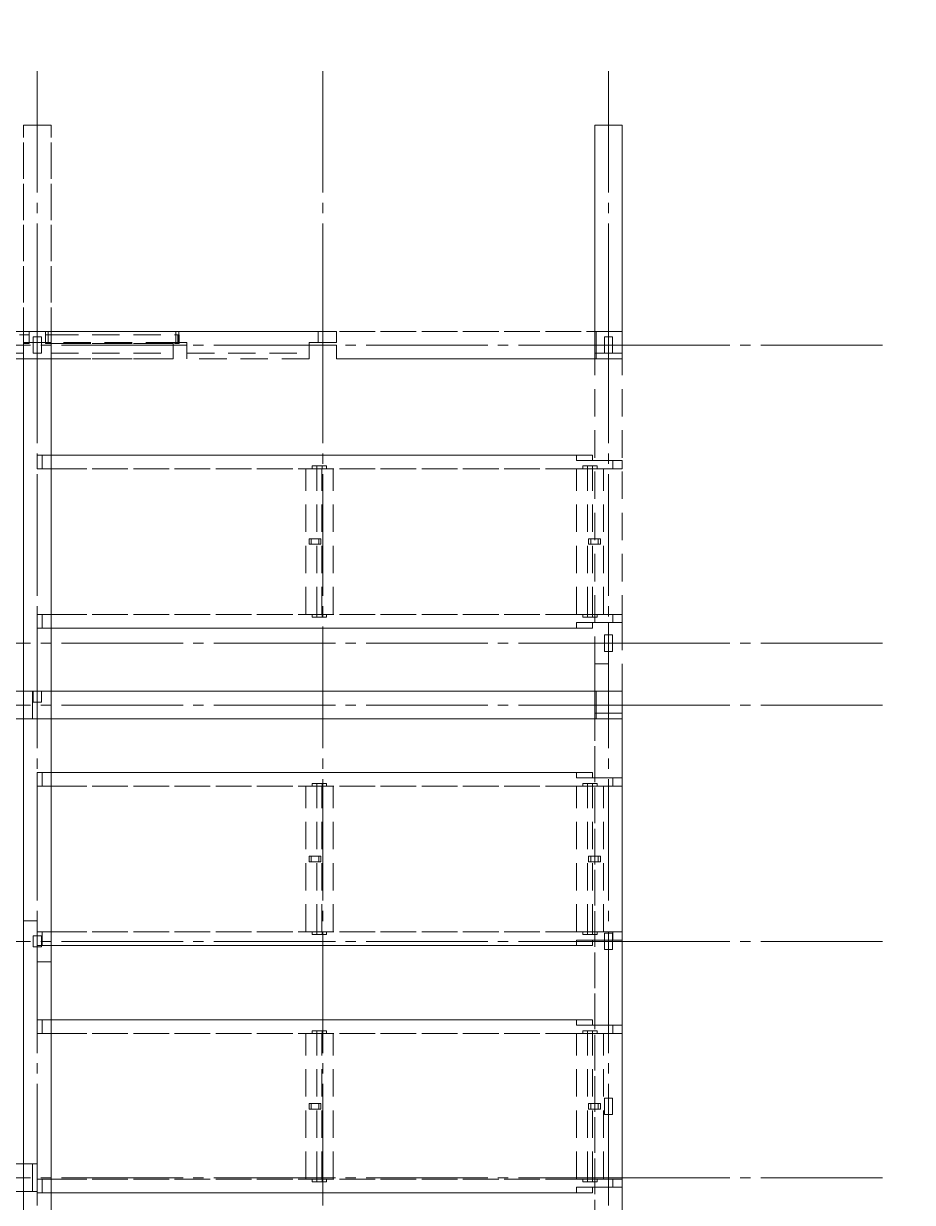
# Model space of a CAD drawing. Header units: millimetres. Extents: x 0 to 10500, y 0 to 297.
# Drawn here: x 5221.3 to 5350.8, y 125.4 to 297 of the extents above; entities that cross this region are included whole.
import ezdxf

# ---------------------------------------------------------------- set-up
doc = ezdxf.new("R2010")
doc.units = ezdxf.units.MM
doc.linetypes.add('K5LT_AXLED', pattern=[22.1875, 17.6875, -1.5, 1.5, -1.5])
doc.linetypes.add('K5LT_DASHED', pattern=[6, 4, -2])
doc.layers.add('Системный слой', color=7, linetype='Continuous')

# ---------------------------------------------------------------- blocks, each defined once
blk = doc.blocks.new('U319')
at = {"layer": 'Системный слой', "color": 30, "linetype": 'K5LT_AXLED', "lineweight": 18}
for p, q in [((5115.91, 129), (5306.51, 129)), ((5306.51, 129), (5346.51, 129))]:
    blk.add_line(p, q, dxfattribs=at)
blk = doc.blocks.new('U320')
at = {"layer": 'Системный слой', "color": 30, "linetype": 'K5LT_AXLED', "lineweight": 18}
for p, q in [((5115.91, 163.4), (5306.51, 163.4)), ((5306.51, 163.4), (5346.51, 163.4))]:
    blk.add_line(p, q, dxfattribs=at)
blk = doc.blocks.new('U321')
at = {"layer": 'Системный слой', "color": 30, "linetype": 'K5LT_AXLED', "lineweight": 18}
for p, q in [((5115.91, 197.8), (5306.51, 197.8)), ((5306.51, 197.8), (5346.51, 197.8))]:
    blk.add_line(p, q, dxfattribs=at)
blk = doc.blocks.new('U322')
at = {"layer": 'Системный слой', "color": 30, "linetype": 'K5LT_AXLED', "lineweight": 18}
for p, q in [((5115.91, 206.8), (5306.51, 206.8)), ((5306.51, 206.8), (5346.51, 206.8))]:
    blk.add_line(p, q, dxfattribs=at)
blk = doc.blocks.new('U323')
at = {"layer": 'Системный слой', "color": 30, "linetype": 'K5LT_AXLED', "lineweight": 18}
for p, q in [((5115.91, 250.2), (5306.51, 250.2)), ((5306.51, 250.2), (5346.51, 250.2))]:
    blk.add_line(p, q, dxfattribs=at)
blk = doc.blocks.new('U327')
at = {"layer": 'Системный слой', "color": 30, "linetype": 'K5LT_AXLED', "lineweight": 18}
for p, q in [((5223.31, 250.2), (5223.31, 290.2)), ((5223.31, 58.4), (5223.31, 250.2))]:
    blk.add_line(p, q, dxfattribs=at)
blk = doc.blocks.new('U328')
at = {"layer": 'Системный слой', "color": 30, "linetype": 'K5LT_AXLED', "lineweight": 18}
for p, q in [((5264.91, 250.2), (5264.91, 290.2)), ((5264.91, 58.4), (5264.91, 250.2))]:
    blk.add_line(p, q, dxfattribs=at)
blk = doc.blocks.new('U329')
at = {"layer": 'Системный слой', "color": 30, "linetype": 'K5LT_AXLED', "lineweight": 18}
for p, q in [((5306.51, 250.2), (5306.51, 290.2)), ((5306.51, 58.4), (5306.51, 250.2))]:
    blk.add_line(p, q, dxfattribs=at)
blk = doc.blocks.new('U315')
at = {"layer": 'Системный слой'}
for name in ['U327', 'U328', 'U329', 'U323', 'U322', 'U321', 'U320', 'U319']:
    blk.add_blockref(name, (0, 0), dxfattribs=at)
blk = doc.blocks.new('U331')
at = {"layer": 'Системный слой', "color": 7, "linetype": 'K5LT_DASHED', "lineweight": 18}
for p, q in [((5221.31, 251.68), (5221.31, 282.2)), ((5221.31, 166.4), (5221.31, 282.2)), ((5225.31, 282.2), (5221.31, 282.2)), ((5225.31, 251.68), (5225.31, 282.2)), ((5225.31, 160.4), (5225.31, 282.2)), ((5308.51, 282.2), (5304.51, 282.2)), ((5304.51, 282.2), (5304.51, 252.2)), ((5304.51, 203.8), (5304.51, 282.2)), ((5308.51, 282.2), (5308.51, 252.2)), ((5308.51, 209.8), (5308.51, 282.2)), ((5179.71, 252.2), (5224.91, 252.2)), ((5222.11, 252.2), (5202.71, 252.2)), ((5202.71, 251.68), (5222.11, 251.68)), ((5222.11, 251.68), (5221.31, 251.68)), ((5221.31, 251.68), (5221.31, 250.44)), ((5221.31, 250.44), (5221.31, 250.6)), ((5221.31, 250.6), (5222.11, 250.6)), ((5222.11, 252.2), (5222.11, 250.6)), ((5222.11, 252.2), (5224.51, 252.2)), ((5222.11, 251.68), (5222.11, 250.6)), ((5222.11, 251.68), (5222.11, 250.44)), ((5222.11, 250.6), (5224.91, 250.6)), ((5222.11, 250.6), (5224.51, 250.6)), ((5222.71, 251.4), (5223.91, 251.4)), ((5222.71, 251.4), (5222.71, 249)), ((5223.91, 251.4), (5223.91, 249)), ((5224.51, 252.2), (5224.51, 250.6)), ((5224.51, 252.2), (5243.91, 252.2)), ((5225.31, 251.68), (5224.51, 251.68)), ((5224.51, 251.68), (5224.51, 250.44)), ((5225.31, 250.6), (5224.51, 250.6)), ((5243.51, 252.2), (5224.91, 252.2)), ((5224.91, 250.6), (5224.91, 252.2)), ((5225.31, 250.6), (5224.91, 250.6)), ((5225.31, 251.68), (5225.31, 250.44)), ((5243.11, 250.6), (5225.31, 250.6)), ((5225.31, 249), (5225.31, 250.6)), ((5225.31, 250.6), (5225.31, 250.44)), ((5243.51, 250.6), (5243.11, 250.6)), ((5243.11, 249), (5243.11, 250.6)), ((5243.91, 250.6), (5243.11, 250.6)), ((5243.11, 250.6), (5243.11, 250.44)), ((5243.51, 252.2), (5243.51, 250.6)), ((5243.51, 252.2), (5266.91, 252.2)), ((5245.11, 250.6), (5243.51, 250.6)), ((5264.23, 252.2), (5243.91, 252.2)), ((5243.91, 252.2), (5243.91, 250.6)), ((5243.91, 250.6), (5245.11, 250.6)), ((5245.11, 250.6), (5245.11, 249)), ((5262.91, 249), (5262.91, 250.6)), ((5262.91, 250.6), (5264.23, 250.6)), ((5262.91, 250.6), (5266.91, 250.6)), ((5264.23, 252.2), (5266.91, 252.2)), ((5264.23, 252.2), (5264.23, 250.6)), ((5264.23, 250.6), (5266.91, 250.6)), ((5266.91, 250.6), (5266.91, 252.2)), ((5304.51, 252.2), (5308.51, 252.2)), ((5304.51, 249), (5304.51, 252.2)), ((5305.91, 249), (5305.91, 251.4)), ((5305.91, 251.4), (5307.11, 251.4)), ((5307.11, 249), (5307.11, 251.4)), ((5308.51, 249), (5308.51, 252.2)), ((5203.51, 250.44), (5221.31, 250.44)), ((5221.31, 249), (5203.51, 249)), ((5221.31, 249), (5221.31, 250.44)), ((5221.31, 250.44), (5222.11, 250.44)), ((5221.31, 250.44), (5221.31, 166.4)), ((5223.91, 249), (5222.71, 249)), ((5224.51, 250.44), (5225.31, 250.44)), ((5225.31, 249), (5225.31, 250.44)), ((5243.11, 250.44), (5225.31, 250.44)), ((5225.31, 250.44), (5225.31, 160.4)), ((5225.31, 249), (5243.11, 249)), ((5243.11, 249), (5243.11, 250.44)), ((5245.11, 249), (5262.91, 249)), ((5304.51, 203.8), (5304.51, 249)), ((5308.51, 249), (5304.51, 249)), ((5307.11, 249), (5305.91, 249)), ((5308.51, 209.8), (5308.51, 249)), ((5306.51, 203.8), (5306.51, 209.8)), ((5306.51, 209.8), (5308.51, 209.8)), ((5306.51, 209.8), (5306.51, 208)), ((5308.51, 209.8), (5306.51, 209.8)), ((5306.51, 209.8), (5306.51, 203.8)), ((5306.51, 208), (5306.51, 209.8)), ((5308.51, 199.8), (5308.51, 209.8)), ((5308.51, 209.8), (5308.51, 26.4)), ((5305.91, 208), (5306.51, 208)), ((5305.91, 208), (5305.91, 205.6)), ((5306.51, 208), (5306.51, 205.6)), ((5307.11, 208), (5306.51, 208)), ((5306.51, 205.6), (5306.51, 208)), ((5307.11, 205.6), (5307.11, 208)), ((5306.51, 205.6), (5305.91, 205.6)), ((5306.51, 205.6), (5306.51, 203.8)), ((5307.11, 205.6), (5306.51, 205.6)), ((5306.51, 203.8), (5306.51, 205.6)), ((5304.51, 203.8), (5306.51, 203.8)), ((5304.51, 199.8), (5304.51, 203.8)), ((5304.51, 203.8), (5306.51, 203.8)), ((5304.51, 203.8), (5304.51, 111.72)), ((5222.71, 199.8), (5223.91, 199.8)), ((5222.71, 199.8), (5222.71, 198.2)), ((5223.91, 199.8), (5223.91, 198.2)), ((5304.51, 196.6), (5304.51, 199.8)), ((5304.51, 199.8), (5308.51, 199.8)), ((5308.51, 196.6), (5308.51, 199.8)), ((5223.91, 198.2), (5222.71, 198.2)), ((5304.51, 196.6), (5308.51, 196.6)), ((5304.51, 196.6), (5304.51, 113.6)), ((5308.51, 113.6), (5308.51, 196.6)), ((5223.31, 166.4), (5221.31, 166.4)), ((5221.31, 58.16), (5221.31, 166.4)), ((5223.31, 166.4), (5221.31, 166.4)), ((5221.31, 166.4), (5221.31, 26.4)), ((5223.31, 166.4), (5223.31, 160.4)), ((5223.31, 166.4), (5223.31, 164.2)), ((5223.31, 160.4), (5223.31, 166.4)), ((5223.31, 166.4), (5223.31, 164.2)), ((5222.71, 162.6), (5222.71, 164.2)), ((5222.71, 164.2), (5223.31, 164.2)), ((5223.31, 162.6), (5223.31, 164.2)), ((5223.31, 164.2), (5223.91, 164.2)), ((5223.31, 162.6), (5223.31, 164.2)), ((5223.91, 162.6), (5223.91, 164.2)), ((5305.91, 164.6), (5307.11, 164.6)), ((5305.91, 164.6), (5305.91, 162.2)), ((5307.11, 162.2), (5307.11, 164.6)), ((5223.31, 162.6), (5222.71, 162.6)), ((5223.91, 162.6), (5223.31, 162.6)), ((5223.31, 160.4), (5223.31, 162.6)), ((5223.31, 160.4), (5223.31, 162.6)), ((5305.91, 162.2), (5307.11, 162.2)), ((5223.31, 160.4), (5225.31, 160.4)), ((5223.31, 160.4), (5225.31, 160.4)), ((5225.31, 58.16), (5225.31, 160.4)), ((5225.31, 160.4), (5225.31, 26.4)), ((5305.91, 140.6), (5307.11, 140.6)), ((5305.91, 140.6), (5305.91, 138.2)), ((5307.11, 138.2), (5307.11, 140.6)), ((5305.91, 138.2), (5307.11, 138.2))]:
    blk.add_line(p, q, dxfattribs=at)
blk = doc.blocks.new('U344')
at = {"layer": 'Системный слой', "color": 7, "linetype": 'K5LT_DASHED', "lineweight": 18}
for p, q in [((5223.31, 252.2), (5113.91, 252.2)), ((5221.31, 252.2), (5223.31, 252.2)), ((5223.31, 248.2), (5223.31, 252.2)), ((5223.31, 248.2), (5223.31, 252.2)), ((5225.31, 252.2), (5223.31, 252.2)), ((5308.51, 252.2), (5223.31, 252.2)), ((5225.31, 248.2), (5225.31, 252.2)), ((5225.31, 251.68), (5225.31, 252.2)), ((5225.31, 252.2), (5304.69, 252.2)), ((5225.31, 250.44), (5225.31, 251.68)), ((5225.31, 251.68), (5244, 251.68)), ((5225.31, 251.68), (5243.76, 251.68)), ((5243.76, 250.44), (5243.76, 251.68)), ((5243.76, 251.68), (5244, 251.68)), ((5244, 250.44), (5244, 251.68)), ((5304.69, 248.2), (5304.69, 252.2)), ((5308.51, 252.2), (5304.69, 252.2)), ((5308.51, 248.2), (5308.51, 252.2)), ((5225.31, 248.2), (5225.31, 250.44)), ((5225.31, 250.44), (5243.76, 250.44)), ((5225.31, 250.44), (5244, 250.44)), ((5243.11, 248.2), (5243.11, 250.2)), ((5245.11, 250.2), (5243.11, 250.2)), ((5243.76, 250.44), (5244, 250.44)), ((5245.11, 248.2), (5245.11, 250.2)), ((5262.91, 248.2), (5262.91, 250.2)), ((5266.91, 250.2), (5262.91, 250.2)), ((5266.91, 248.2), (5266.91, 250.2)), ((5223.31, 248.2), (5203.51, 248.2)), ((5221.31, 248.2), (5223.31, 248.2)), ((5243.11, 248.2), (5223.31, 248.2)), ((5223.31, 248.2), (5225.31, 248.2)), ((5225.31, 248.2), (5243.11, 248.2)), ((5262.91, 248.2), (5245.11, 248.2)), ((5304.69, 248.2), (5266.91, 248.2)), ((5308.51, 248.2), (5266.91, 248.2)), ((5304.69, 248.2), (5308.51, 248.2)), ((5223.31, 234.2), (5224.01, 234.2)), ((5223.31, 234.2), (5223.31, 232.2)), ((5304.17, 234.2), (5223.31, 234.2)), ((5224.01, 234.2), (5224.01, 232.2)), ((5224.01, 234.2), (5225.31, 234.2)), ((5225.31, 232.2), (5225.31, 234.2)), ((5225.31, 234.2), (5301.82, 234.2)), ((5301.82, 234.2), (5301.82, 233.4)), ((5301.82, 234.2), (5304.17, 234.2)), ((5301.82, 233.4), (5307.14, 233.4)), ((5301.82, 233.4), (5304.17, 233.4)), ((5304.17, 233.4), (5304.17, 234.2)), ((5304.17, 233.4), (5308.51, 233.4)), ((5307.14, 233.4), (5307.14, 232.2)), ((5307.14, 233.4), (5308.51, 233.4)), ((5308.51, 233.4), (5308.51, 232.2)), ((5224.01, 232.2), (5223.31, 232.2)), ((5308.51, 232.2), (5223.31, 232.2)), ((5224.01, 232.2), (5225.31, 232.2)), ((5225.31, 232.2), (5307.14, 232.2)), ((5262.42, 211), (5262.42, 232.2)), ((5264.77, 232.2), (5262.42, 232.2)), ((5262.42, 232.2), (5264.03, 232.2)), ((5264.02, 232.6), (5263.37, 232.6)), ((5263.37, 232.6), (5263.37, 232.2)), ((5263.37, 232.6), (5264.78, 232.6)), ((5264.78, 232.6), (5263.37, 232.6)), ((5263.37, 232.6), (5263.37, 232.2)), ((5263.37, 232.6), (5264.02, 232.6)), ((5264.02, 232.2), (5263.37, 232.2)), ((5263.37, 232.2), (5264.78, 232.2)), ((5263.37, 232.2), (5264.78, 232.2)), ((5263.37, 232.2), (5264.02, 232.2)), ((5264.02, 232.2), (5264.02, 232.6)), ((5264.02, 232.6), (5265.43, 232.6)), ((5264.02, 232.2), (5264.02, 232.6)), ((5264.02, 232.6), (5265.43, 232.6)), ((5264.02, 232.2), (5265.43, 232.2)), ((5264.02, 232.2), (5265.43, 232.2)), ((5264.03, 211), (5264.03, 232.2)), ((5264.03, 232.2), (5266.39, 232.2)), ((5264.77, 211), (5264.77, 232.2)), ((5264.77, 232.2), (5266.39, 232.2)), ((5264.78, 232.2), (5264.78, 232.6)), ((5264.78, 232.6), (5265.43, 232.6)), ((5264.78, 232.6), (5265.43, 232.6)), ((5264.78, 232.6), (5264.78, 232.2)), ((5264.78, 232.2), (5265.43, 232.2)), ((5264.78, 232.2), (5265.43, 232.2)), ((5265.43, 232.6), (5265.43, 232.2)), ((5265.43, 232.6), (5265.43, 232.2)), ((5266.39, 211), (5266.39, 232.2)), ((5301.82, 211), (5301.82, 232.2)), ((5304.17, 232.2), (5301.82, 232.2)), ((5301.82, 232.2), (5303.44, 232.2)), ((5303.43, 232.6), (5302.78, 232.6)), ((5302.78, 232.6), (5302.78, 232.2)), ((5302.78, 232.6), (5304.19, 232.6)), ((5304.19, 232.6), (5302.78, 232.6)), ((5302.78, 232.6), (5302.78, 232.2)), ((5302.78, 232.6), (5303.43, 232.6)), ((5303.43, 232.2), (5302.78, 232.2)), ((5302.78, 232.2), (5304.19, 232.2)), ((5302.78, 232.2), (5304.19, 232.2)), ((5302.78, 232.2), (5303.43, 232.2)), ((5303.43, 232.2), (5303.43, 232.6)), ((5303.43, 232.6), (5304.84, 232.6)), ((5303.43, 232.2), (5303.43, 232.6)), ((5303.43, 232.6), (5304.84, 232.6)), ((5303.43, 232.2), (5304.84, 232.2)), ((5303.43, 232.2), (5304.84, 232.2)), ((5303.44, 211), (5303.44, 232.2)), ((5303.44, 232.2), (5305.79, 232.2)), ((5304.17, 211), (5304.17, 232.2)), ((5304.17, 232.2), (5305.79, 232.2)), ((5304.19, 232.2), (5304.19, 232.6)), ((5304.19, 232.6), (5304.84, 232.6)), ((5304.19, 232.6), (5304.84, 232.6)), ((5304.19, 232.6), (5304.19, 232.2)), ((5304.19, 232.2), (5304.84, 232.2)), ((5304.19, 232.2), (5304.84, 232.2)), ((5304.84, 232.6), (5304.84, 232.2)), ((5304.84, 232.6), (5304.84, 232.2)), ((5305.79, 211), (5305.79, 232.2)), ((5307.14, 232.2), (5308.51, 232.2)), ((5264.3, 222), (5262.89, 222)), ((5262.89, 221.2), (5262.89, 222)), ((5262.89, 222), (5263.21, 222)), ((5264.62, 222), (5263.21, 222)), ((5263.21, 221.2), (5263.21, 222)), ((5264.3, 222), (5264.62, 222)), ((5264.3, 222), (5264.3, 221.2)), ((5264.62, 222), (5264.62, 221.2)), ((5305, 222), (5303.59, 222)), ((5303.91, 222), (5303.59, 222)), ((5303.59, 222), (5303.59, 221.2)), ((5305.32, 222), (5303.91, 222)), ((5303.91, 222), (5303.91, 221.2)), ((5305, 221.2), (5305, 222)), ((5305.32, 222), (5305, 222)), ((5305.32, 221.2), (5305.32, 222)), ((5264.3, 221.2), (5262.89, 221.2)), ((5262.89, 221.2), (5263.21, 221.2)), ((5264.62, 221.2), (5263.21, 221.2)), ((5264.3, 221.2), (5264.62, 221.2)), ((5305, 221.2), (5303.59, 221.2)), ((5303.91, 221.2), (5303.59, 221.2)), ((5305.32, 221.2), (5303.91, 221.2)), ((5305.32, 221.2), (5305, 221.2)), ((5223.31, 211), (5224.01, 211)), ((5223.31, 211), (5223.31, 209)), ((5308.51, 211), (5223.31, 211)), ((5224.01, 211), (5224.01, 209)), ((5224.01, 211), (5225.31, 211)), ((5225.31, 209), (5225.31, 211)), ((5225.31, 211), (5307.14, 211)), ((5264.77, 211), (5262.42, 211)), ((5262.42, 211), (5264.03, 211)), ((5264.78, 211), (5263.37, 211)), ((5263.37, 211), (5263.37, 210.6)), ((5263.37, 211), (5264.02, 211)), ((5263.37, 210.6), (5263.37, 211)), ((5264.78, 211), (5263.37, 211)), ((5263.37, 211), (5264.02, 211)), ((5264.78, 210.6), (5263.37, 210.6)), ((5263.37, 210.6), (5264.02, 210.6)), ((5263.37, 210.6), (5264.78, 210.6)), ((5263.37, 210.6), (5264.02, 210.6)), ((5265.43, 211), (5264.02, 211)), ((5264.02, 210.6), (5264.02, 211)), ((5265.43, 211), (5264.02, 211)), ((5264.02, 210.6), (5264.02, 211)), ((5265.43, 210.6), (5264.02, 210.6)), ((5265.43, 210.6), (5264.02, 210.6)), ((5264.03, 211), (5266.39, 211)), ((5264.77, 211), (5266.39, 211)), ((5265.43, 211), (5264.78, 211)), ((5264.78, 210.6), (5264.78, 211)), ((5264.78, 210.6), (5264.78, 211)), ((5264.78, 211), (5265.43, 211)), ((5265.43, 210.6), (5264.78, 210.6)), ((5264.78, 210.6), (5265.43, 210.6)), ((5265.43, 211), (5265.43, 210.6)), ((5265.43, 211), (5265.43, 210.6)), ((5304.17, 211), (5301.82, 211)), ((5301.82, 211), (5303.44, 211)), ((5307.14, 209.8), (5301.82, 209.8)), ((5301.82, 209.8), (5301.82, 209)), ((5301.82, 209.8), (5304.17, 209.8)), ((5304.19, 211), (5302.78, 211)), ((5302.78, 211), (5302.78, 210.6)), ((5302.78, 211), (5303.43, 211)), ((5302.78, 210.6), (5302.78, 211)), ((5304.19, 211), (5302.78, 211)), ((5302.78, 211), (5303.43, 211)), ((5304.19, 210.6), (5302.78, 210.6)), ((5302.78, 210.6), (5303.43, 210.6)), ((5302.78, 210.6), (5304.19, 210.6)), ((5302.78, 210.6), (5303.43, 210.6)), ((5304.84, 211), (5303.43, 211)), ((5303.43, 210.6), (5303.43, 211)), ((5304.84, 211), (5303.43, 211)), ((5303.43, 210.6), (5303.43, 211)), ((5304.84, 210.6), (5303.43, 210.6)), ((5304.84, 210.6), (5303.43, 210.6)), ((5303.44, 211), (5305.79, 211)), ((5304.17, 211), (5305.79, 211)), ((5304.17, 209.8), (5304.17, 209)), ((5304.17, 209.8), (5308.51, 209.8)), ((5304.84, 211), (5304.19, 211)), ((5304.19, 210.6), (5304.19, 211)), ((5304.19, 210.6), (5304.19, 211)), ((5304.19, 211), (5304.84, 211)), ((5304.84, 210.6), (5304.19, 210.6)), ((5304.19, 210.6), (5304.84, 210.6)), ((5304.84, 211), (5304.84, 210.6)), ((5304.84, 211), (5304.84, 210.6)), ((5307.14, 211), (5307.14, 209.8)), ((5307.14, 211), (5308.51, 211)), ((5307.14, 209.8), (5308.51, 209.8)), ((5308.51, 209.8), (5308.51, 211)), ((5224.01, 209), (5223.31, 209)), ((5304.17, 209), (5223.31, 209)), ((5224.01, 209), (5225.31, 209)), ((5225.31, 209), (5301.82, 209)), ((5301.82, 209), (5304.17, 209)), ((5113.91, 199.8), (5223.31, 199.8)), ((5117.91, 199.8), (5221.31, 199.8)), ((5221.31, 199.8), (5221.31, 195.8)), ((5222.62, 199.8), (5221.31, 199.8)), ((5222.62, 195.8), (5222.62, 199.8)), ((5222.62, 199.8), (5223.31, 199.8)), ((5223.31, 195.8), (5223.31, 199.8)), ((5225.31, 199.8), (5223.31, 199.8)), ((5223.31, 199.8), (5223.31, 195.8)), ((5223.31, 199.8), (5308.51, 199.8)), ((5225.31, 199.8), (5225.31, 195.8)), ((5225.31, 199.8), (5304.69, 199.8)), ((5304.69, 195.8), (5304.69, 199.8)), ((5304.69, 199.8), (5308.51, 199.8)), ((5308.51, 195.8), (5308.51, 199.8)), ((5221.31, 195.8), (5142.11, 195.8)), ((5142.11, 195.8), (5223.31, 195.8)), ((5222.62, 195.8), (5221.31, 195.8)), ((5223.31, 195.8), (5222.62, 195.8)), ((5225.31, 195.8), (5223.31, 195.8)), ((5223.31, 195.8), (5308.51, 195.8)), ((5225.31, 195.8), (5304.69, 195.8)), ((5304.69, 195.8), (5308.51, 195.8)), ((5223.31, 188), (5224.01, 188)), ((5223.31, 188), (5223.31, 186)), ((5304.17, 188), (5223.31, 188)), ((5224.01, 188), (5224.01, 186)), ((5224.01, 188), (5225.31, 188)), ((5225.31, 186), (5225.31, 188)), ((5225.31, 188), (5301.82, 188)), ((5301.82, 188), (5301.82, 187.2)), ((5301.82, 188), (5304.17, 188)), ((5301.82, 187.2), (5307.14, 187.2)), ((5301.82, 187.2), (5304.17, 187.2)), ((5304.17, 187.2), (5304.17, 188)), ((5304.17, 187.2), (5308.51, 187.2)), ((5307.14, 187.2), (5307.14, 186)), ((5307.14, 187.2), (5308.51, 187.2)), ((5308.51, 187.2), (5308.51, 186)), ((5224.01, 186), (5223.31, 186)), ((5308.51, 186), (5223.31, 186)), ((5224.01, 186), (5225.31, 186)), ((5225.31, 186), (5307.14, 186)), ((5262.42, 164.8), (5262.42, 186)), ((5264.77, 186), (5262.42, 186)), ((5262.42, 186), (5264.03, 186)), ((5264.02, 186.4), (5263.37, 186.4)), ((5263.37, 186.4), (5263.37, 186)), ((5263.37, 186.4), (5264.78, 186.4)), ((5264.78, 186.4), (5263.37, 186.4)), ((5263.37, 186.4), (5263.37, 186)), ((5263.37, 186.4), (5264.02, 186.4)), ((5264.02, 186), (5263.37, 186)), ((5263.37, 186), (5264.78, 186)), ((5263.37, 186), (5264.78, 186)), ((5263.37, 186), (5264.02, 186)), ((5264.02, 186), (5264.02, 186.4)), ((5264.02, 186.4), (5265.43, 186.4)), ((5264.02, 186), (5264.02, 186.4)), ((5264.02, 186.4), (5265.43, 186.4)), ((5264.02, 186), (5265.43, 186)), ((5264.02, 186), (5265.43, 186)), ((5264.03, 164.8), (5264.03, 186)), ((5264.03, 186), (5266.39, 186)), ((5264.77, 164.8), (5264.77, 186)), ((5264.77, 186), (5266.39, 186)), ((5264.78, 186), (5264.78, 186.4)), ((5264.78, 186.4), (5265.43, 186.4)), ((5264.78, 186.4), (5265.43, 186.4)), ((5264.78, 186.4), (5264.78, 186)), ((5264.78, 186), (5265.43, 186)), ((5264.78, 186), (5265.43, 186)), ((5265.43, 186.4), (5265.43, 186)), ((5265.43, 186.4), (5265.43, 186)), ((5266.39, 164.8), (5266.39, 186)), ((5301.82, 164.8), (5301.82, 186)), ((5304.17, 186), (5301.82, 186)), ((5301.82, 186), (5303.44, 186)), ((5303.43, 186.4), (5302.78, 186.4)), ((5302.78, 186.4), (5302.78, 186)), ((5302.78, 186.4), (5304.19, 186.4)), ((5304.19, 186.4), (5302.78, 186.4)), ((5302.78, 186.4), (5302.78, 186)), ((5302.78, 186.4), (5303.43, 186.4)), ((5303.43, 186), (5302.78, 186)), ((5302.78, 186), (5304.19, 186)), ((5302.78, 186), (5304.19, 186)), ((5302.78, 186), (5303.43, 186)), ((5303.43, 186), (5303.43, 186.4)), ((5303.43, 186.4), (5304.84, 186.4)), ((5303.43, 186), (5303.43, 186.4)), ((5303.43, 186.4), (5304.84, 186.4)), ((5303.43, 186), (5304.84, 186)), ((5303.43, 186), (5304.84, 186)), ((5303.44, 164.8), (5303.44, 186)), ((5303.44, 186), (5305.79, 186)), ((5304.17, 164.8), (5304.17, 186)), ((5304.17, 186), (5305.79, 186)), ((5304.19, 186), (5304.19, 186.4)), ((5304.19, 186.4), (5304.84, 186.4)), ((5304.19, 186.4), (5304.84, 186.4)), ((5304.19, 186.4), (5304.19, 186)), ((5304.19, 186), (5304.84, 186)), ((5304.19, 186), (5304.84, 186)), ((5304.84, 186.4), (5304.84, 186)), ((5304.84, 186.4), (5304.84, 186)), ((5305.79, 164.8), (5305.79, 186)), ((5307.14, 186), (5308.51, 186)), ((5264.3, 175.8), (5262.89, 175.8)), ((5262.89, 175), (5262.89, 175.8)), ((5262.89, 175.8), (5263.21, 175.8)), ((5264.62, 175.8), (5263.21, 175.8)), ((5263.21, 175), (5263.21, 175.8)), ((5264.3, 175.8), (5264.62, 175.8)), ((5264.3, 175.8), (5264.3, 175)), ((5264.62, 175.8), (5264.62, 175)), ((5305, 175.8), (5303.59, 175.8)), ((5303.91, 175.8), (5303.59, 175.8)), ((5303.59, 175.8), (5303.59, 175)), ((5305.32, 175.8), (5303.91, 175.8)), ((5303.91, 175.8), (5303.91, 175)), ((5305, 175), (5305, 175.8)), ((5305.32, 175.8), (5305, 175.8)), ((5305.32, 175), (5305.32, 175.8)), ((5264.3, 175), (5262.89, 175)), ((5262.89, 175), (5263.21, 175)), ((5264.62, 175), (5263.21, 175)), ((5264.3, 175), (5264.62, 175)), ((5305, 175), (5303.59, 175)), ((5303.91, 175), (5303.59, 175)), ((5305.32, 175), (5303.91, 175)), ((5305.32, 175), (5305, 175)), ((5223.31, 164.8), (5224.01, 164.8)), ((5223.31, 164.8), (5223.31, 162.8)), ((5308.51, 164.8), (5223.31, 164.8)), ((5224.01, 164.8), (5224.01, 162.8)), ((5224.01, 164.8), (5225.31, 164.8)), ((5225.31, 162.8), (5225.31, 164.8)), ((5225.31, 164.8), (5307.14, 164.8)), ((5264.77, 164.8), (5262.42, 164.8)), ((5262.42, 164.8), (5264.03, 164.8)), ((5264.78, 164.8), (5263.37, 164.8)), ((5263.37, 164.8), (5263.37, 164.4)), ((5263.37, 164.8), (5264.02, 164.8)), ((5263.37, 164.4), (5263.37, 164.8)), ((5264.78, 164.8), (5263.37, 164.8)), ((5263.37, 164.8), (5264.02, 164.8)), ((5265.43, 164.8), (5264.02, 164.8)), ((5264.02, 164.4), (5264.02, 164.8)), ((5265.43, 164.8), (5264.02, 164.8)), ((5264.02, 164.4), (5264.02, 164.8)), ((5264.03, 164.8), (5266.39, 164.8)), ((5264.77, 164.8), (5266.39, 164.8)), ((5265.43, 164.8), (5264.78, 164.8)), ((5264.78, 164.4), (5264.78, 164.8)), ((5264.78, 164.4), (5264.78, 164.8)), ((5264.78, 164.8), (5265.43, 164.8)), ((5265.43, 164.8), (5265.43, 164.4)), ((5265.43, 164.8), (5265.43, 164.4)), ((5304.17, 164.8), (5301.82, 164.8)), ((5301.82, 164.8), (5303.44, 164.8)), ((5304.19, 164.8), (5302.78, 164.8)), ((5302.78, 164.8), (5302.78, 164.4)), ((5302.78, 164.8), (5303.43, 164.8)), ((5302.78, 164.4), (5302.78, 164.8)), ((5304.19, 164.8), (5302.78, 164.8)), ((5302.78, 164.8), (5303.43, 164.8)), ((5304.84, 164.8), (5303.43, 164.8)), ((5303.43, 164.4), (5303.43, 164.8)), ((5304.84, 164.8), (5303.43, 164.8)), ((5303.43, 164.4), (5303.43, 164.8)), ((5303.44, 164.8), (5305.79, 164.8)), ((5304.17, 164.8), (5305.79, 164.8)), ((5304.84, 164.8), (5304.19, 164.8)), ((5304.19, 164.4), (5304.19, 164.8)), ((5304.19, 164.4), (5304.19, 164.8)), ((5304.19, 164.8), (5304.84, 164.8)), ((5304.84, 164.8), (5304.84, 164.4)), ((5304.84, 164.8), (5304.84, 164.4)), ((5307.14, 164.8), (5307.14, 163.6)), ((5307.14, 164.8), (5308.51, 164.8)), ((5308.51, 163.6), (5308.51, 164.8)), ((5264.78, 164.4), (5263.37, 164.4)), ((5263.37, 164.4), (5264.02, 164.4)), ((5263.37, 164.4), (5264.78, 164.4)), ((5263.37, 164.4), (5264.02, 164.4)), ((5265.43, 164.4), (5264.02, 164.4)), ((5265.43, 164.4), (5264.02, 164.4)), ((5265.43, 164.4), (5264.78, 164.4)), ((5264.78, 164.4), (5265.43, 164.4)), ((5307.14, 163.6), (5301.82, 163.6)), ((5301.82, 163.6), (5301.82, 162.8)), ((5301.82, 163.6), (5304.17, 163.6)), ((5304.19, 164.4), (5302.78, 164.4)), ((5302.78, 164.4), (5303.43, 164.4)), ((5302.78, 164.4), (5304.19, 164.4)), ((5302.78, 164.4), (5303.43, 164.4)), ((5304.84, 164.4), (5303.43, 164.4)), ((5304.84, 164.4), (5303.43, 164.4)), ((5304.17, 163.6), (5304.17, 162.8)), ((5304.17, 163.6), (5308.51, 163.6)), ((5304.84, 164.4), (5304.19, 164.4)), ((5304.19, 164.4), (5304.84, 164.4)), ((5307.14, 163.6), (5308.51, 163.6)), ((5224.01, 162.8), (5223.31, 162.8)), ((5304.17, 162.8), (5223.31, 162.8)), ((5224.01, 162.8), (5225.31, 162.8)), ((5225.31, 162.8), (5301.82, 162.8)), ((5301.82, 162.8), (5304.17, 162.8)), ((5223.31, 152), (5224.01, 152)), ((5223.31, 152), (5223.31, 150)), ((5304.17, 152), (5223.31, 152)), ((5224.01, 152), (5224.01, 150)), ((5224.01, 152), (5225.31, 152)), ((5225.31, 150), (5225.31, 152)), ((5225.31, 152), (5301.82, 152)), ((5301.82, 152), (5301.82, 151.2)), ((5301.82, 152), (5304.17, 152)), ((5301.82, 151.2), (5307.14, 151.2)), ((5301.82, 151.2), (5304.17, 151.2)), ((5304.17, 151.2), (5304.17, 152)), ((5304.17, 151.2), (5308.51, 151.2)), ((5307.14, 151.2), (5307.14, 150)), ((5307.14, 151.2), (5308.51, 151.2)), ((5308.51, 151.2), (5308.51, 150)), ((5224.01, 150), (5223.31, 150)), ((5308.51, 150), (5223.31, 150)), ((5224.01, 150), (5225.31, 150)), ((5225.31, 150), (5307.14, 150)), ((5262.42, 128.8), (5262.42, 150)), ((5264.77, 150), (5262.42, 150)), ((5262.42, 150), (5264.03, 150)), ((5264.02, 150.4), (5263.37, 150.4)), ((5263.37, 150.4), (5263.37, 150)), ((5263.37, 150.4), (5264.78, 150.4)), ((5264.78, 150.4), (5263.37, 150.4)), ((5263.37, 150.4), (5263.37, 150)), ((5263.37, 150.4), (5264.02, 150.4)), ((5264.02, 150), (5263.37, 150)), ((5263.37, 150), (5264.78, 150)), ((5263.37, 150), (5264.78, 150)), ((5263.37, 150), (5264.02, 150)), ((5264.02, 150), (5264.02, 150.4)), ((5264.02, 150.4), (5265.43, 150.4)), ((5264.02, 150), (5264.02, 150.4)), ((5264.02, 150.4), (5265.43, 150.4)), ((5264.02, 150), (5265.43, 150)), ((5264.02, 150), (5265.43, 150)), ((5264.03, 128.8), (5264.03, 150)), ((5264.03, 150), (5266.39, 150)), ((5264.77, 128.8), (5264.77, 150)), ((5264.77, 150), (5266.39, 150)), ((5264.78, 150), (5264.78, 150.4)), ((5264.78, 150.4), (5265.43, 150.4)), ((5264.78, 150.4), (5265.43, 150.4)), ((5264.78, 150.4), (5264.78, 150)), ((5264.78, 150), (5265.43, 150)), ((5264.78, 150), (5265.43, 150)), ((5265.43, 150.4), (5265.43, 150)), ((5265.43, 150.4), (5265.43, 150)), ((5266.39, 128.8), (5266.39, 150)), ((5301.82, 128.8), (5301.82, 150)), ((5304.17, 150), (5301.82, 150)), ((5301.82, 150), (5303.44, 150)), ((5303.43, 150.4), (5302.78, 150.4)), ((5302.78, 150.4), (5302.78, 150)), ((5302.78, 150.4), (5304.19, 150.4)), ((5304.19, 150.4), (5302.78, 150.4)), ((5302.78, 150.4), (5302.78, 150)), ((5302.78, 150.4), (5303.43, 150.4)), ((5303.43, 150), (5302.78, 150)), ((5302.78, 150), (5304.19, 150)), ((5302.78, 150), (5304.19, 150)), ((5302.78, 150), (5303.43, 150)), ((5303.43, 150), (5303.43, 150.4)), ((5303.43, 150.4), (5304.84, 150.4)), ((5303.43, 150), (5303.43, 150.4)), ((5303.43, 150.4), (5304.84, 150.4)), ((5303.43, 150), (5304.84, 150)), ((5303.43, 150), (5304.84, 150)), ((5303.44, 128.8), (5303.44, 150)), ((5303.44, 150), (5305.79, 150)), ((5304.17, 128.8), (5304.17, 150)), ((5304.17, 150), (5305.79, 150)), ((5304.19, 150), (5304.19, 150.4)), ((5304.19, 150.4), (5304.84, 150.4)), ((5304.19, 150.4), (5304.84, 150.4)), ((5304.19, 150.4), (5304.19, 150)), ((5304.19, 150), (5304.84, 150)), ((5304.19, 150), (5304.84, 150)), ((5304.84, 150.4), (5304.84, 150)), ((5304.84, 150.4), (5304.84, 150)), ((5305.79, 128.8), (5305.79, 150)), ((5307.14, 150), (5308.51, 150)), ((5264.3, 139.8), (5262.89, 139.8)), ((5262.89, 139), (5262.89, 139.8)), ((5262.89, 139.8), (5263.21, 139.8)), ((5264.3, 139), (5262.89, 139)), ((5262.89, 139), (5263.21, 139)), ((5264.62, 139.8), (5263.21, 139.8)), ((5263.21, 139), (5263.21, 139.8)), ((5264.62, 139), (5263.21, 139)), ((5264.3, 139.8), (5264.62, 139.8)), ((5264.3, 139.8), (5264.3, 139)), ((5264.3, 139), (5264.62, 139)), ((5264.62, 139.8), (5264.62, 139)), ((5305, 139.8), (5303.59, 139.8)), ((5303.91, 139.8), (5303.59, 139.8)), ((5303.59, 139.8), (5303.59, 139)), ((5305, 139), (5303.59, 139)), ((5303.91, 139), (5303.59, 139)), ((5305.32, 139.8), (5303.91, 139.8)), ((5303.91, 139.8), (5303.91, 139)), ((5305.32, 139), (5303.91, 139)), ((5305, 139), (5305, 139.8)), ((5305.32, 139.8), (5305, 139.8)), ((5305.32, 139), (5305, 139)), ((5305.32, 139), (5305.32, 139.8)), ((5142.11, 131), (5221.31, 131)), ((5142.11, 131), (5223.31, 131)), ((5222.62, 131), (5221.31, 131)), ((5221.31, 131), (5221.31, 127)), ((5223.31, 131), (5222.62, 131)), ((5222.62, 127), (5222.62, 131)), ((5223.31, 131), (5223.31, 127)), ((5223.31, 128.8), (5224.01, 128.8)), ((5223.31, 128.8), (5223.31, 126.8)), ((5308.51, 128.8), (5223.31, 128.8)), ((5224.01, 128.8), (5224.01, 126.8)), ((5224.01, 128.8), (5225.31, 128.8)), ((5225.31, 126.8), (5225.31, 128.8)), ((5225.31, 128.8), (5307.14, 128.8)), ((5264.77, 128.8), (5262.42, 128.8)), ((5262.42, 128.8), (5264.03, 128.8)), ((5264.78, 128.8), (5263.37, 128.8)), ((5263.37, 128.8), (5263.37, 128.4)), ((5263.37, 128.8), (5264.02, 128.8)), ((5263.37, 128.4), (5263.37, 128.8)), ((5264.78, 128.8), (5263.37, 128.8)), ((5263.37, 128.8), (5264.02, 128.8)), ((5265.43, 128.8), (5264.02, 128.8)), ((5264.02, 128.4), (5264.02, 128.8)), ((5265.43, 128.8), (5264.02, 128.8)), ((5264.02, 128.4), (5264.02, 128.8)), ((5264.03, 128.8), (5266.39, 128.8)), ((5264.77, 128.8), (5266.39, 128.8)), ((5265.43, 128.8), (5264.78, 128.8)), ((5264.78, 128.4), (5264.78, 128.8)), ((5264.78, 128.4), (5264.78, 128.8)), ((5264.78, 128.8), (5265.43, 128.8)), ((5265.43, 128.8), (5265.43, 128.4)), ((5265.43, 128.8), (5265.43, 128.4)), ((5304.17, 128.8), (5301.82, 128.8)), ((5301.82, 128.8), (5303.44, 128.8)), ((5304.19, 128.8), (5302.78, 128.8)), ((5302.78, 128.8), (5302.78, 128.4)), ((5302.78, 128.8), (5303.43, 128.8)), ((5302.78, 128.4), (5302.78, 128.8)), ((5304.19, 128.8), (5302.78, 128.8)), ((5302.78, 128.8), (5303.43, 128.8)), ((5304.84, 128.8), (5303.43, 128.8)), ((5303.43, 128.4), (5303.43, 128.8)), ((5304.84, 128.8), (5303.43, 128.8)), ((5303.43, 128.4), (5303.43, 128.8)), ((5303.44, 128.8), (5305.79, 128.8)), ((5304.17, 128.8), (5305.79, 128.8)), ((5304.84, 128.8), (5304.19, 128.8)), ((5304.19, 128.4), (5304.19, 128.8)), ((5304.19, 128.4), (5304.19, 128.8)), ((5304.19, 128.8), (5304.84, 128.8)), ((5304.84, 128.8), (5304.84, 128.4)), ((5304.84, 128.8), (5304.84, 128.4)), ((5307.14, 128.8), (5307.14, 127.6)), ((5307.14, 128.8), (5308.51, 128.8)), ((5308.51, 127.6), (5308.51, 128.8)), ((5113.91, 127), (5223.31, 127)), ((5221.31, 127), (5117.91, 127)), ((5222.62, 127), (5221.31, 127)), ((5223.31, 127), (5222.62, 127)), ((5264.78, 128.4), (5263.37, 128.4)), ((5263.37, 128.4), (5264.02, 128.4)), ((5263.37, 128.4), (5264.78, 128.4)), ((5263.37, 128.4), (5264.02, 128.4)), ((5265.43, 128.4), (5264.02, 128.4)), ((5265.43, 128.4), (5264.02, 128.4)), ((5265.43, 128.4), (5264.78, 128.4)), ((5264.78, 128.4), (5265.43, 128.4)), ((5307.14, 127.6), (5301.82, 127.6)), ((5301.82, 127.6), (5301.82, 126.8)), ((5301.82, 127.6), (5304.17, 127.6)), ((5304.19, 128.4), (5302.78, 128.4)), ((5302.78, 128.4), (5303.43, 128.4)), ((5302.78, 128.4), (5304.19, 128.4)), ((5302.78, 128.4), (5303.43, 128.4)), ((5304.84, 128.4), (5303.43, 128.4)), ((5304.84, 128.4), (5303.43, 128.4)), ((5304.17, 127.6), (5304.17, 126.8)), ((5304.17, 127.6), (5308.51, 127.6)), ((5304.84, 128.4), (5304.19, 128.4)), ((5304.19, 128.4), (5304.84, 128.4)), ((5307.14, 127.6), (5308.51, 127.6)), ((5224.01, 126.8), (5223.31, 126.8)), ((5304.17, 126.8), (5223.31, 126.8)), ((5224.01, 126.8), (5225.31, 126.8)), ((5225.31, 126.8), (5301.82, 126.8)), ((5301.82, 126.8), (5304.17, 126.8))]:
    blk.add_line(p, q, dxfattribs=at)

msp = doc.modelspace()

# ---------------------------------------------------------------- block references
at = {"layer": 'Системный слой'}
for name in ['U315', 'U331', 'U344']:
    msp.add_blockref(name, (0, 0), dxfattribs=at)

doc.saveas('drawing.dxf')
